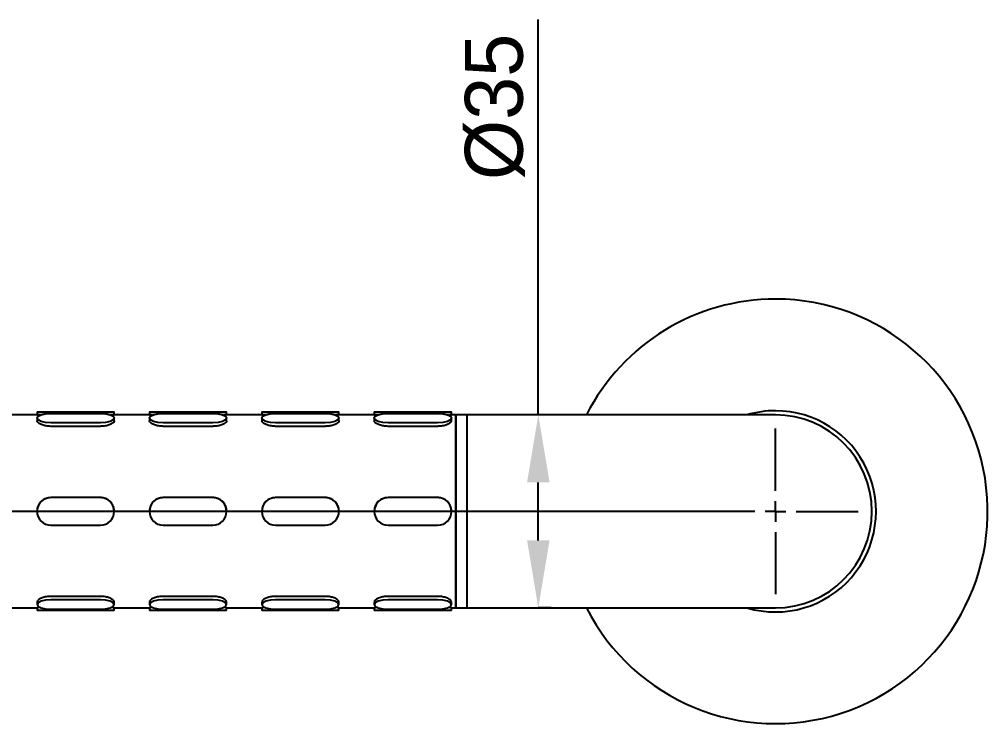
# Model space of a CAD drawing. Extents: x 109 to 1049, y 29 to 427.
# Drawn here: x 293.5 to 352.1, y 267.8 to 310.4 of the extents above; entities that cross this region are included whole.
import ezdxf

# ---------------------------------------------------------------- set-up
doc = ezdxf.new("R2010")
doc.units = 0
doc.header["$LTSCALE"] = 23.1
doc.header["$MEASUREMENT"] = 0
doc.linetypes.add('CENTERX2', pattern=[20.32, 12.7, -2.54, 2.54, -2.54])
doc.layers.get('0').update_dxf_attribs({"linetype": 'CONTINUOUS'})
doc.layers.get('Defpoints').update_dxf_attribs({"linetype": 'CONTINUOUS'})
doc.layers.add('10', color=7, linetype='CONTINUOUS')
doc.layers.add('中心线层', color=1, linetype='CENTERX2', lineweight=25)
doc.styles.add('SLDTEXTSTYLE0', font='')
doc.styles.get('SLDTEXTSTYLE0').set_extended_font_data('汉仪长仿宋体')
doc.dimstyles.new('SLDDIMSTYLE1', dxfattribs={"dimtxt": 3.5, "dimasz": 4.08, "dimexe": 0, "dimexo": 0.0625, "dimgap": 0.875, "dimtad": 2, "dimlfac": 5, "dimrnd": 1e-09, "dimzin": 12, "dimdsep": 46, "dimtxsty": 'SLDTEXTSTYLE0', "dimsah": 1, "dimcen": 0.09, "dimadec": 0, "dimazin": 3, "dimtfac": 1, "dimtofl": 0, "dimtmove": 0, "dimatfit": 3, "dimfxl": 0, "dimfrac": 2, "dimtolj": 1, "dimtzin": 12, "dimarcsym": 0})

# ---------------------------------------------------------------- blocks, each defined once
blk = doc.blocks.new('SW_CENTERMARKSYMBOL_1')
at = {"layer": '中心线层', "color": 0}
for p, q in [((0, 1.25), (0, 5)), ((0, 0), (0, 0.625)), ((-1.25, 0), (-155.077, 0)), ((0, 0), (-0.625, 0)), ((0, 0), (0, -0.625)), ((0, 0), (0.625, 0)), ((1.25, 0), (5, 0)), ((0, -1.25), (0, -5))]:
    blk.add_line(p, q, dxfattribs=at)
blk = doc.blocks.new('*D32')
at = {"layer": '10', "color": 0, "lineweight": -2}
for p, q in [((324.927, 286.489), (324.927, 310.4)), ((325.71, 286.489), (324.927, 286.489)), ((324.927, 278.902), (324.927, 282.409)), ((325.71, 274.822), (324.927, 274.822))]:
    blk.add_line(p, q, dxfattribs=at)
at = {"layer": '10', "color": 0}
for points in [[(324.247, 282.409), (325.607, 282.409), (324.927, 286.489)], [(324.247, 278.902), (325.607, 278.902), (324.927, 274.822)]]:
    blk.add_solid(points, dxfattribs=at)
at = {"layer": 'Defpoints', "color": 0}
for p in [(324.927, 286.489), (325.772, 286.489), (325.772, 274.822)]:
    blk.add_point(p, dxfattribs=at)
at = {"layer": '10', "color": 0, "insert": (322.302, 305.109), "char_height": 3.5, "attachment_point": 5, "rotation": 90, "style": 'SLDTEXTSTYLE0'}
blk.add_mtext('\\A1;{%%c35}', dxfattribs=at)

msp = doc.modelspace()

# ---------------------------------------------------------------- linework, layer by layer
at = {"color": 7, "linetype": 'Continuous', "lineweight": 25}
for p, q in [((294.6159, 286.489), (292.4617, 286.489)), ((294.6055, 286.6556), (294.6055, 286.4875)), ((295.4388, 286.6557), (298.4388, 286.6557)), ((298.4388, 286.6556), (295.4388, 286.6556)), ((295.4388, 286.5787), (298.4388, 286.5787)), ((301.4159, 286.489), (299.2617, 286.489)), ((299.2722, 286.4875), (299.2722, 286.6556)), ((301.4055, 286.6556), (301.4055, 286.4875)), ((302.2388, 286.6557), (305.2388, 286.6557)), ((305.2388, 286.6556), (302.2388, 286.6556)), ((302.2388, 286.5787), (305.2388, 286.5787)), ((308.2159, 286.489), (306.0617, 286.489)), ((306.0722, 286.4875), (306.0722, 286.6556)), ((308.2055, 286.6556), (308.2055, 286.4875)), ((309.0388, 286.6557), (312.0388, 286.6557)), ((312.0388, 286.6556), (309.0388, 286.6556)), ((309.0388, 286.5787), (312.0388, 286.5787)), ((315.0159, 286.489), (312.8617, 286.489)), ((312.8722, 286.4875), (312.8722, 286.6556)), ((315.0055, 286.6556), (315.0055, 286.4875)), ((315.8388, 286.6557), (318.8388, 286.6557)), ((318.8388, 286.6556), (315.8388, 286.6556)), ((315.8388, 286.5787), (318.8388, 286.5787)), ((319.9388, 286.489), (319.6617, 286.489)), ((319.6722, 286.4875), (319.6722, 286.6556)), ((320.6055, 286.489), (319.9388, 286.489)), ((319.9388, 274.8223), (319.9388, 286.489)), ((319.9388, 286.489), (319.9388, 274.8223)), ((330.9388, 286.489), (320.6055, 286.489)), ((320.6055, 286.489), (320.6055, 274.8223)), ((339.2722, 286.489), (330.9388, 286.489)), ((294.6055, 286.2937), (294.6055, 286.1357)), ((298.4388, 286.0086), (295.4388, 286.0086)), ((299.2722, 286.1357), (299.2722, 286.2937)), ((301.4055, 286.2937), (301.4055, 286.1357)), ((305.2388, 286.0086), (302.2388, 286.0086)), ((306.0722, 286.1357), (306.0722, 286.2937)), ((308.2055, 286.2937), (308.2055, 286.1357)), ((312.0388, 286.0086), (309.0388, 286.0086)), ((312.8722, 286.1357), (312.8722, 286.2937)), ((315.0055, 286.2937), (315.0055, 286.1357)), ((318.8388, 286.0086), (315.8388, 286.0086)), ((319.6722, 286.1357), (319.6722, 286.2937)), ((298.4388, 285.7958), (295.4388, 285.7958)), ((305.2388, 285.7958), (302.2388, 285.7958)), ((312.0388, 285.7958), (309.0388, 285.7958)), ((318.8388, 285.7958), (315.8388, 285.7958)), ((298.4388, 281.4886), (295.4388, 281.4886)), ((298.4388, 281.4886), (295.4388, 281.4886)), ((305.2388, 281.4886), (302.2388, 281.4886)), ((305.2388, 281.4886), (302.2388, 281.4886)), ((312.0388, 281.4886), (309.0388, 281.4886)), ((312.0388, 281.4886), (309.0388, 281.4886)), ((318.8388, 281.4886), (315.8388, 281.4886)), ((318.8388, 281.4886), (315.8388, 281.4886)), ((294.6055, 280.6552), (294.6055, 280.6552)), ((299.2722, 280.6552), (299.2722, 280.6552)), ((301.4055, 280.6552), (301.4055, 280.6552)), ((306.0722, 280.6552), (306.0722, 280.6552)), ((308.2055, 280.6552), (308.2055, 280.6552)), ((312.8722, 280.6552), (312.8722, 280.6552)), ((315.0055, 280.6552), (315.0055, 280.6552)), ((319.6722, 280.6552), (319.6722, 280.6552)), ((295.4388, 279.8219), (298.4388, 279.8219)), ((302.2388, 279.8219), (305.2388, 279.8219)), ((309.0388, 279.8219), (312.0388, 279.8219)), ((315.8388, 279.8219), (318.8388, 279.8219)), ((298.4388, 275.5152), (295.4388, 275.5152)), ((298.4388, 275.3023), (295.4388, 275.3023)), ((305.2388, 275.5152), (302.2388, 275.5152)), ((305.2388, 275.3023), (302.2388, 275.3023)), ((312.0388, 275.5152), (309.0388, 275.5152)), ((312.0388, 275.3023), (309.0388, 275.3023)), ((318.8388, 275.5152), (315.8388, 275.5152)), ((318.8388, 275.3023), (315.8388, 275.3023)), ((292.4618, 274.8223), (294.616, 274.8223)), ((294.6055, 275.1753), (294.6055, 275.0173)), ((294.6055, 274.8238), (294.6055, 274.6556)), ((295.4388, 274.7324), (298.4388, 274.7324)), ((299.2618, 274.8223), (301.416, 274.8223)), ((299.2722, 275.0173), (299.2722, 275.1753)), ((299.2722, 274.6556), (299.2722, 274.8238)), ((301.4055, 275.1753), (301.4055, 275.0173)), ((301.4055, 274.8238), (301.4055, 274.6556)), ((302.2388, 274.7324), (305.2388, 274.7324)), ((306.0618, 274.8223), (308.216, 274.8223)), ((306.0722, 275.0173), (306.0722, 275.1753)), ((306.0722, 274.6556), (306.0722, 274.8238)), ((308.2055, 275.1753), (308.2055, 275.0173)), ((308.2055, 274.8238), (308.2055, 274.6556)), ((309.0388, 274.7324), (312.0388, 274.7324)), ((312.8618, 274.8223), (315.016, 274.8223)), ((312.8722, 275.0173), (312.8722, 275.1753)), ((312.8722, 274.6556), (312.8722, 274.8238)), ((315.0055, 275.1753), (315.0055, 275.0173)), ((315.0055, 274.8238), (315.0055, 274.6556)), ((315.8388, 274.7324), (318.8388, 274.7324)), ((319.6618, 274.8223), (319.9388, 274.8223)), ((319.6722, 275.0173), (319.6722, 275.1753)), ((319.6722, 274.6556), (319.6722, 274.8238)), ((319.9388, 274.8223), (320.6055, 274.8223)), ((320.6055, 274.8223), (330.9388, 274.8223)), ((330.9388, 274.8223), (339.2722, 274.8223)), ((298.4388, 274.6556), (295.4388, 274.6556)), ((305.2388, 274.6556), (302.2388, 274.6556)), ((312.0388, 274.6556), (309.0388, 274.6556)), ((318.8388, 274.6556), (315.8388, 274.6556))]:
    msp.add_line(p, q, dxfattribs=at)
at = {"color": 7, "linetype": 'Continuous', "lineweight": 25, "flags": 128}
for points in [[(295.4388, 286.6556), (295.1199, 286.6556), (294.8496, 286.6556), (294.6689, 286.6556), (294.6055, 286.6556), (294.6689, 286.6557), (294.8496, 286.6557), (295.1199, 286.6557), (295.4388, 286.6557)], [(295.4388, 286.0086), (295.1199, 286.0303), (294.8496, 286.0921), (294.6689, 286.1846), (294.6055, 286.2937), (294.6689, 286.4027), (294.8496, 286.4952), (295.1199, 286.557), (295.4388, 286.5787)], [(298.4388, 286.6557), (298.7577, 286.6557), (299.0281, 286.6557), (299.2087, 286.6557), (299.2722, 286.6556), (299.2087, 286.6556), (299.0281, 286.6556), (298.7577, 286.6556), (298.4388, 286.6556)], [(298.4388, 286.5787), (298.7577, 286.557), (299.0281, 286.4952), (299.2087, 286.4027), (299.2722, 286.2937), (299.2087, 286.1846), (299.0281, 286.0921), (298.7577, 286.0303), (298.4388, 286.0086)], [(302.2388, 286.6556), (301.9199, 286.6556), (301.6496, 286.6556), (301.4689, 286.6556), (301.4055, 286.6556), (301.4689, 286.6557), (301.6496, 286.6557), (301.9199, 286.6557), (302.2388, 286.6557)], [(302.2388, 286.0086), (301.9199, 286.0303), (301.6496, 286.0921), (301.4689, 286.1846), (301.4055, 286.2937), (301.4689, 286.4027), (301.6496, 286.4952), (301.9199, 286.557), (302.2388, 286.5787)], [(305.2388, 286.6557), (305.5577, 286.6557), (305.8281, 286.6557), (306.0087, 286.6557), (306.0722, 286.6556), (306.0087, 286.6556), (305.8281, 286.6556), (305.5577, 286.6556), (305.2388, 286.6556)], [(305.2388, 286.5787), (305.5577, 286.557), (305.8281, 286.4952), (306.0087, 286.4027), (306.0722, 286.2937), (306.0087, 286.1846), (305.8281, 286.0921), (305.5577, 286.0303), (305.2388, 286.0086)], [(309.0388, 286.6556), (308.7199, 286.6556), (308.4496, 286.6556), (308.2689, 286.6556), (308.2055, 286.6556), (308.2689, 286.6557), (308.4496, 286.6557), (308.7199, 286.6557), (309.0388, 286.6557)], [(309.0388, 286.0086), (308.7199, 286.0303), (308.4496, 286.0921), (308.2689, 286.1846), (308.2055, 286.2937), (308.2689, 286.4027), (308.4496, 286.4952), (308.7199, 286.557), (309.0388, 286.5787)], [(312.0388, 286.6557), (312.3577, 286.6557), (312.6281, 286.6557), (312.8087, 286.6557), (312.8722, 286.6556), (312.8087, 286.6556), (312.6281, 286.6556), (312.3577, 286.6556), (312.0388, 286.6556)], [(312.0388, 286.5787), (312.3577, 286.557), (312.6281, 286.4952), (312.8087, 286.4027), (312.8722, 286.2937), (312.8087, 286.1846), (312.6281, 286.0921), (312.3577, 286.0303), (312.0388, 286.0086)], [(315.8388, 286.6556), (315.5199, 286.6556), (315.2496, 286.6556), (315.0689, 286.6556), (315.0055, 286.6556), (315.0689, 286.6557), (315.2496, 286.6557), (315.5199, 286.6557), (315.8388, 286.6557)], [(315.8388, 286.0086), (315.5199, 286.0303), (315.2496, 286.0921), (315.0689, 286.1846), (315.0055, 286.2937), (315.0689, 286.4027), (315.2496, 286.4952), (315.5199, 286.557), (315.8388, 286.5787)], [(318.8388, 286.6557), (319.1577, 286.6557), (319.4281, 286.6557), (319.6087, 286.6557), (319.6722, 286.6556), (319.6087, 286.6556), (319.4281, 286.6556), (319.1577, 286.6556), (318.8388, 286.6556)], [(318.8388, 286.5787), (319.1577, 286.557), (319.4281, 286.4952), (319.6087, 286.4027), (319.6722, 286.2937), (319.6087, 286.1846), (319.4281, 286.0921), (319.1577, 286.0303), (318.8388, 286.0086)], [(295.4388, 275.3023), (295.1199, 275.2806), (294.8496, 275.2188), (294.6689, 275.1264), (294.6055, 275.0173), (294.6689, 274.9083), (294.8496, 274.8158), (295.1199, 274.7541), (295.4388, 274.7324)], [(298.4388, 274.7324), (298.7577, 274.7541), (299.0281, 274.8158), (299.2087, 274.9083), (299.2722, 275.0173), (299.2087, 275.1264), (299.0281, 275.2188), (298.7577, 275.2806), (298.4388, 275.3023)], [(302.2388, 275.3023), (301.9199, 275.2806), (301.6496, 275.2188), (301.4689, 275.1264), (301.4055, 275.0173), (301.4689, 274.9083), (301.6496, 274.8158), (301.9199, 274.7541), (302.2388, 274.7324)], [(305.2388, 274.7324), (305.5577, 274.7541), (305.8281, 274.8158), (306.0087, 274.9083), (306.0722, 275.0173), (306.0087, 275.1264), (305.8281, 275.2188), (305.5577, 275.2806), (305.2388, 275.3023)], [(309.0388, 275.3023), (308.7199, 275.2806), (308.4496, 275.2188), (308.2689, 275.1264), (308.2055, 275.0173), (308.2689, 274.9083), (308.4496, 274.8158), (308.7199, 274.7541), (309.0388, 274.7324)], [(312.0388, 274.7324), (312.3577, 274.7541), (312.6281, 274.8158), (312.8087, 274.9083), (312.8722, 275.0173), (312.8087, 275.1264), (312.6281, 275.2188), (312.3577, 275.2806), (312.0388, 275.3023)], [(315.8388, 275.3023), (315.5199, 275.2806), (315.2496, 275.2188), (315.0689, 275.1264), (315.0055, 275.0173), (315.0689, 274.9083), (315.2496, 274.8158), (315.5199, 274.7541), (315.8388, 274.7324)], [(318.8388, 274.7324), (319.1577, 274.7541), (319.4281, 274.8158), (319.6087, 274.9083), (319.6722, 275.0173), (319.6087, 275.1264), (319.4281, 275.2188), (319.1577, 275.2806), (318.8388, 275.3023)], [(295.4388, 274.6556), (295.1199, 274.6556), (294.8496, 274.6556), (294.6689, 274.6556), (294.6055, 274.6556)], [(299.2722, 274.6556), (299.2087, 274.6556), (299.0281, 274.6556), (298.7577, 274.6556), (298.4388, 274.6556)], [(302.2388, 274.6556), (301.9199, 274.6556), (301.6496, 274.6556), (301.4689, 274.6556), (301.4055, 274.6556)], [(306.0722, 274.6556), (306.0087, 274.6556), (305.8281, 274.6556), (305.5577, 274.6556), (305.2388, 274.6556)], [(309.0388, 274.6556), (308.7199, 274.6556), (308.4496, 274.6556), (308.2689, 274.6556), (308.2055, 274.6556)], [(312.8722, 274.6556), (312.8087, 274.6556), (312.6281, 274.6556), (312.3577, 274.6556), (312.0388, 274.6556)], [(315.8388, 274.6556), (315.5199, 274.6556), (315.2496, 274.6556), (315.0689, 274.6556), (315.0055, 274.6556)], [(319.6722, 274.6556), (319.6087, 274.6556), (319.4281, 274.6556), (319.1577, 274.6556), (318.8388, 274.6556)]]:
    msp.add_lwpolyline(points, dxfattribs=at)
at = {"color": 7, "linetype": 'Continuous', "lineweight": 25}
for centre, radius, start, end in [((339.2722, 280.6556), 12.8333, 207.035692, 89.962787), ((339.2722, 280.6556), 12.8333, 89.962787, 152.964308), ((339.2722, 280.6556), 6.0833, 253.51703, 89.962787), ((339.2722, 280.6556), 6.0833, 89.962787, 106.48297), ((339.2722, 280.6556), 5.8333, 0, 90), ((295.4388, 280.6552), 0.8333, 90, 270), ((298.4388, 280.6552), 0.8333, 270, 90), ((302.2388, 280.6552), 0.8333, 90, 270), ((305.2388, 280.6552), 0.8333, 270, 90), ((309.0388, 280.6552), 0.8333, 90, 270), ((312.0388, 280.6552), 0.8333, 270, 90), ((315.8388, 280.6552), 0.8333, 90, 270), ((318.8388, 280.6552), 0.8333, 270, 90), ((339.2722, 280.6556), 5.8333, 270, 0)]:
    msp.add_arc(centre, radius, start, end, dxfattribs=at)
for points, knots in [([(294.7947, 286.4656), (294.7739, 286.4677), (294.6882, 286.4765), (294.6176, 286.4874), (294.6164, 286.4875), (294.6159, 286.4875)], [0, 0, 0, 0, 0.1613715, 0.6649705, 1, 1, 1, 1]), ([(299.2617, 286.4875), (299.2645, 286.4879), (299.2758, 286.4895), (299.2175, 286.4806), (299.1236, 286.47), (299.0864, 286.4658)], [0, 0, 0, 0, 0.1682362, 0.669944, 1, 1, 1, 1]), ([(301.5947, 286.4656), (301.5739, 286.4677), (301.4882, 286.4765), (301.4176, 286.4874), (301.4164, 286.4875), (301.4159, 286.4875)], [0, 0, 0, 0, 0.1613715, 0.6649705, 1, 1, 1, 1]), ([(306.0617, 286.4875), (306.0645, 286.4879), (306.0758, 286.4895), (306.0175, 286.4806), (305.9236, 286.47), (305.8864, 286.4658)], [0, 0, 0, 0, 0.1682362, 0.669944, 1, 1, 1, 1]), ([(308.3947, 286.4656), (308.3739, 286.4677), (308.2882, 286.4765), (308.2176, 286.4874), (308.2164, 286.4875), (308.2159, 286.4875)], [0, 0, 0, 0, 0.1613715, 0.6649705, 1, 1, 1, 1]), ([(312.8617, 286.4875), (312.8645, 286.4879), (312.8758, 286.4895), (312.8175, 286.4806), (312.7236, 286.47), (312.6864, 286.4658)], [0, 0, 0, 0, 0.1682362, 0.669944, 1, 1, 1, 1]), ([(315.1947, 286.4656), (315.1739, 286.4677), (315.0882, 286.4765), (315.0176, 286.4874), (315.0164, 286.4875), (315.0159, 286.4875)], [0, 0, 0, 0, 0.16137146, 0.66497047, 1, 1, 1, 1]), ([(319.6617, 286.4875), (319.6645, 286.4879), (319.6758, 286.4895), (319.6175, 286.4806), (319.5236, 286.47), (319.4864, 286.4658)], [0, 0, 0, 0, 0.1682362, 0.669944, 1, 1, 1, 1]), ([(295.4388, 285.7958), (295.3457, 285.8001), (295.1595, 285.8089), (294.9104, 285.8752), (294.7232, 285.9663), (294.6159, 286.0605), (294.6159, 286.1144), (294.6159, 286.1359)], [0, 0, 0, 0, 0.2132484, 0.4264439, 0.6410117, 0.8564949, 1, 1, 1, 1]), ([(299.2618, 286.1355), (299.2647, 286.1254), (299.2762, 286.0848), (299.2009, 286.0023), (299.0432, 285.905), (298.8108, 285.8294), (298.5964, 285.7984), (298.4708, 285.7963), (298.4388, 285.7958)], [0, 0, 0, 0, 0.0704963, 0.2829497, 0.4961541, 0.7112547, 0.9264759, 1, 1, 1, 1]), ([(302.2388, 285.7958), (302.1457, 285.8001), (301.9595, 285.8089), (301.7104, 285.8752), (301.5232, 285.9663), (301.4159, 286.0605), (301.4159, 286.1144), (301.4159, 286.1359)], [0, 0, 0, 0, 0.2132484, 0.4264439, 0.6410117, 0.8564949, 1, 1, 1, 1]), ([(306.0618, 286.1355), (306.0647, 286.1254), (306.0762, 286.0848), (306.0009, 286.0023), (305.8432, 285.905), (305.6108, 285.8294), (305.3964, 285.7984), (305.2708, 285.7963), (305.2388, 285.7958)], [0, 0, 0, 0, 0.0704963, 0.2829497, 0.4961541, 0.7112547, 0.9264759, 1, 1, 1, 1]), ([(309.0388, 285.7958), (308.9457, 285.8001), (308.7595, 285.8089), (308.5104, 285.8752), (308.3232, 285.9663), (308.2159, 286.0605), (308.2159, 286.1144), (308.2159, 286.1359)], [0, 0, 0, 0, 0.2132484, 0.4264439, 0.6410117, 0.8564949, 1, 1, 1, 1]), ([(312.8618, 286.1355), (312.8647, 286.1254), (312.8762, 286.0848), (312.8009, 286.0023), (312.6432, 285.905), (312.4108, 285.8294), (312.1964, 285.7984), (312.0708, 285.7963), (312.0388, 285.7958)], [0, 0, 0, 0, 0.0704963, 0.2829497, 0.4961541, 0.7112547, 0.9264759, 1, 1, 1, 1]), ([(315.8388, 285.7958), (315.7457, 285.8001), (315.5595, 285.8089), (315.3104, 285.8752), (315.1232, 285.9663), (315.0159, 286.0605), (315.0159, 286.1144), (315.0159, 286.1359)], [0, 0, 0, 0, 0.2132484, 0.4264439, 0.6410117, 0.8564949, 1, 1, 1, 1]), ([(319.6618, 286.1355), (319.6647, 286.1254), (319.6762, 286.0848), (319.6009, 286.0023), (319.4432, 285.905), (319.2108, 285.8294), (318.9964, 285.7984), (318.8708, 285.7963), (318.8388, 285.7958)], [0, 0, 0, 0, 0.0704963, 0.2829497, 0.4961541, 0.7112547, 0.9264759, 1, 1, 1, 1]), ([(295.4388, 281.4886), (295.3457, 281.4795), (295.1595, 281.4612), (294.9104, 281.3192), (294.7232, 281.1093), (294.6159, 280.8748), (294.6159, 280.7175), (294.6159, 280.6547)], [0, 0, 0, 0, 0.2132484, 0.4264439, 0.6410117, 0.8564949, 1, 1, 1, 1]), ([(299.2618, 280.6558), (299.2647, 280.6865), (299.2762, 280.8095), (299.2009, 281.0212), (299.0432, 281.253), (298.8108, 281.4181), (298.5964, 281.483), (298.4708, 281.4875), (298.4388, 281.4886)], [0, 0, 0, 0, 0.0704963, 0.2829497, 0.4961541, 0.7112547, 0.9264759, 1, 1, 1, 1]), ([(302.2388, 281.4886), (302.1457, 281.4795), (301.9595, 281.4612), (301.7104, 281.3192), (301.5232, 281.1093), (301.4159, 280.8748), (301.4159, 280.7175), (301.4159, 280.6547)], [0, 0, 0, 0, 0.2132484, 0.4264439, 0.6410117, 0.8564949, 1, 1, 1, 1]), ([(306.0618, 280.6558), (306.0647, 280.6865), (306.0762, 280.8095), (306.0009, 281.0212), (305.8432, 281.253), (305.6108, 281.4181), (305.3964, 281.483), (305.2708, 281.4875), (305.2388, 281.4886)], [0, 0, 0, 0, 0.0704963, 0.2829497, 0.4961541, 0.7112547, 0.9264759, 1, 1, 1, 1]), ([(309.0388, 281.4886), (308.9457, 281.4795), (308.7595, 281.4612), (308.5104, 281.3192), (308.3232, 281.1093), (308.2159, 280.8748), (308.2159, 280.7175), (308.2159, 280.6547)], [0, 0, 0, 0, 0.2132484, 0.4264439, 0.6410117, 0.8564949, 1, 1, 1, 1]), ([(312.8618, 280.6558), (312.8647, 280.6865), (312.8762, 280.8095), (312.8009, 281.0212), (312.6432, 281.253), (312.4108, 281.4181), (312.1964, 281.483), (312.0708, 281.4875), (312.0388, 281.4886)], [0, 0, 0, 0, 0.0704963, 0.2829497, 0.4961541, 0.7112547, 0.9264759, 1, 1, 1, 1]), ([(315.8388, 281.4886), (315.7457, 281.4795), (315.5595, 281.4612), (315.3104, 281.3192), (315.1232, 281.1093), (315.0159, 280.8748), (315.0159, 280.7175), (315.0159, 280.6547)], [0, 0, 0, 0, 0.2132484, 0.4264439, 0.6410117, 0.8564949, 1, 1, 1, 1]), ([(319.6618, 280.6558), (319.6647, 280.6865), (319.6762, 280.8095), (319.6009, 281.0212), (319.4432, 281.253), (319.2108, 281.4181), (318.9964, 281.483), (318.8708, 281.4875), (318.8388, 281.4886)], [0, 0, 0, 0, 0.0704963, 0.2829497, 0.4961541, 0.7112547, 0.9264759, 1, 1, 1, 1]), ([(295.4388, 275.5152), (295.3457, 275.5108), (295.1595, 275.502), (294.9104, 275.4357), (294.7232, 275.3446), (294.6159, 275.2504), (294.6159, 275.1966), (294.6159, 275.1751)], [0, 0, 0, 0, 0.2132484, 0.4264439, 0.6410117, 0.8564949, 1, 1, 1, 1]), ([(299.2618, 275.1755), (299.2647, 275.1856), (299.2762, 275.2262), (299.2009, 275.3087), (299.0432, 275.406), (298.8108, 275.4816), (298.5964, 275.5125), (298.4708, 275.5146), (298.4388, 275.5152)], [0, 0, 0, 0, 0.0704963, 0.2829497, 0.4961541, 0.7112547, 0.9264759, 1, 1, 1, 1]), ([(302.2388, 275.5152), (302.1457, 275.5108), (301.9595, 275.502), (301.7104, 275.4357), (301.5232, 275.3446), (301.4159, 275.2504), (301.4159, 275.1966), (301.4159, 275.1751)], [0, 0, 0, 0, 0.2132484, 0.4264439, 0.6410117, 0.8564949, 1, 1, 1, 1]), ([(306.0618, 275.1755), (306.0647, 275.1856), (306.0762, 275.2262), (306.0009, 275.3087), (305.8432, 275.406), (305.6108, 275.4816), (305.3964, 275.5125), (305.2708, 275.5146), (305.2388, 275.5152)], [0, 0, 0, 0, 0.0704963, 0.2829497, 0.4961541, 0.7112547, 0.9264759, 1, 1, 1, 1]), ([(309.0388, 275.5152), (308.9457, 275.5108), (308.7595, 275.502), (308.5104, 275.4357), (308.3232, 275.3446), (308.2159, 275.2504), (308.2159, 275.1966), (308.2159, 275.1751)], [0, 0, 0, 0, 0.2132484, 0.4264439, 0.6410117, 0.8564949, 1, 1, 1, 1]), ([(312.8618, 275.1755), (312.8647, 275.1856), (312.8762, 275.2262), (312.8009, 275.3087), (312.6432, 275.406), (312.4108, 275.4816), (312.1964, 275.5125), (312.0708, 275.5146), (312.0388, 275.5152)], [0, 0, 0, 0, 0.0704963, 0.2829497, 0.4961541, 0.7112547, 0.9264759, 1, 1, 1, 1]), ([(315.8388, 275.5152), (315.7457, 275.5108), (315.5595, 275.502), (315.3104, 275.4357), (315.1232, 275.3446), (315.0159, 275.2504), (315.0159, 275.1966), (315.0159, 275.1751)], [0, 0, 0, 0, 0.2132484, 0.4264439, 0.6410117, 0.8564949, 1, 1, 1, 1]), ([(319.6618, 275.1755), (319.6647, 275.1856), (319.6762, 275.2262), (319.6009, 275.3087), (319.4432, 275.406), (319.2108, 275.4816), (318.9964, 275.5125), (318.8708, 275.5146), (318.8388, 275.5152)], [0, 0, 0, 0, 0.0704963, 0.2829497, 0.4961541, 0.7112547, 0.9264759, 1, 1, 1, 1]), ([(294.7944, 274.8456), (294.7737, 274.8435), (294.6882, 274.8347), (294.6176, 274.8238), (294.6164, 274.8238), (294.616, 274.8238)], [0, 0, 0, 0, 0.1610362, 0.6656727, 1, 1, 1, 1]), ([(299.2618, 274.8238), (299.2646, 274.8234), (299.2758, 274.8217), (299.2175, 274.8306), (299.1238, 274.8412), (299.0866, 274.8454)], [0, 0, 0, 0, 0.16718232, 0.66994324, 1, 1, 1, 1]), ([(301.5944, 274.8456), (301.5737, 274.8435), (301.4882, 274.8347), (301.4176, 274.8238), (301.4164, 274.8238), (301.416, 274.8238)], [0, 0, 0, 0, 0.16103623, 0.66567275, 1, 1, 1, 1]), ([(306.0618, 274.8238), (306.0646, 274.8234), (306.0758, 274.8217), (306.0175, 274.8306), (305.9238, 274.8412), (305.8866, 274.8454)], [0, 0, 0, 0, 0.1671823, 0.6699432, 1, 1, 1, 1]), ([(308.3944, 274.8456), (308.3737, 274.8435), (308.2882, 274.8347), (308.2176, 274.8238), (308.2164, 274.8238), (308.216, 274.8238)], [0, 0, 0, 0, 0.1610362, 0.6656727, 1, 1, 1, 1]), ([(312.8618, 274.8238), (312.8646, 274.8234), (312.8758, 274.8217), (312.8175, 274.8306), (312.7238, 274.8412), (312.6866, 274.8454)], [0, 0, 0, 0, 0.1671823, 0.6699432, 1, 1, 1, 1]), ([(315.1944, 274.8456), (315.1737, 274.8435), (315.0882, 274.8347), (315.0176, 274.8238), (315.0164, 274.8238), (315.016, 274.8238)], [0, 0, 0, 0, 0.16103623, 0.66567275, 1, 1, 1, 1]), ([(319.6618, 274.8238), (319.6646, 274.8234), (319.6758, 274.8217), (319.6175, 274.8306), (319.5238, 274.8412), (319.4866, 274.8454)], [0, 0, 0, 0, 0.1671823, 0.6699432, 1, 1, 1, 1])]:
    msp.add_open_spline(points, degree=3, knots=knots, dxfattribs=at)

# ---------------------------------------------------------------- block references
at = {"layer": '中心线层'}
msp.add_blockref('SW_CENTERMARKSYMBOL_1', (339.2722, 280.6556), dxfattribs=at)

# ---------------------------------------------------------------- dimensions: what is measured, and where the dimension line sits
at = {"layer": '10', "color": 7}
dim = msp.add_linear_dim(base=(324.9272, 286.489), p1=(325.7722, 274.8223), p2=(325.7722, 286.489), angle=90, text='{%%c35}', dimstyle='SLDDIMSTYLE1', override={"dimtolj": 1}, dxfattribs=at)
dim.commit()
dim.dimension.update_dxf_attribs({"geometry": '*D32', "text_midpoint": (324.9272, 305.1087), "dimtype": 160})

doc.saveas('drawing.dxf')
